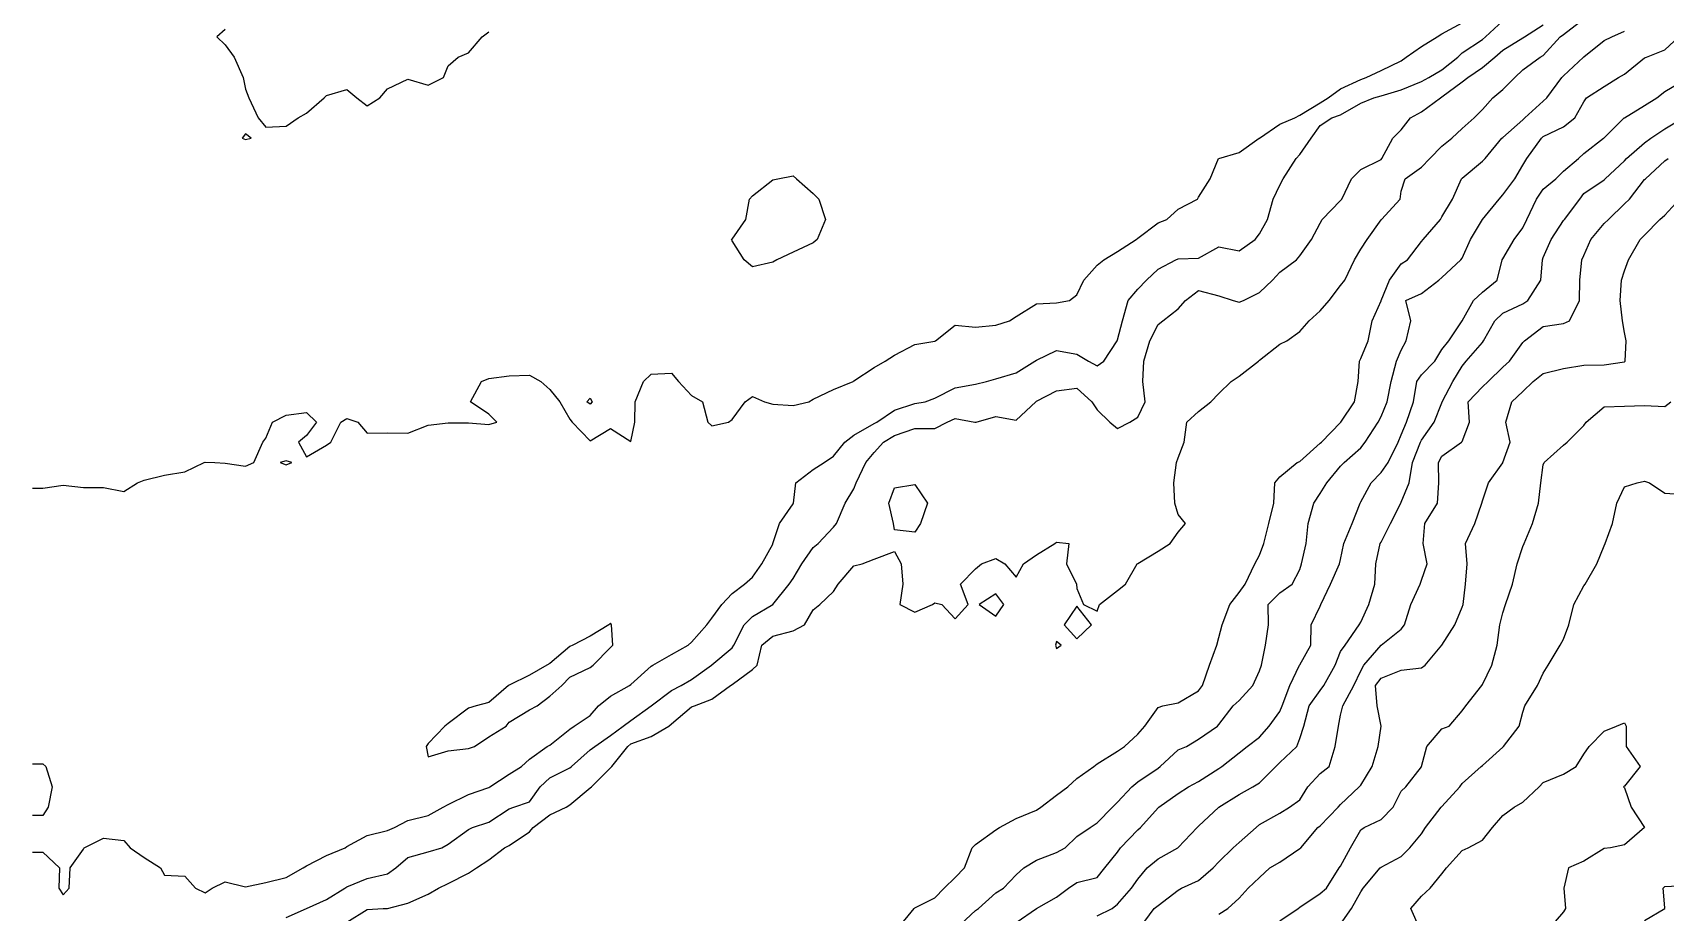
# Model space of a CAD drawing. Header units: metres. Extents: x 2681030 to 2681330, y 1246000 to 1246290.
# Drawn here: x 2681030 to 2681070.26, y 1246072.66 to 1246094.36 of the extents above; entities that cross this region are included whole.
import ezdxf

# ---------------------------------------------------------------- set-up
doc = ezdxf.new("R2010")
doc.units = ezdxf.units.M
doc.layers.add('BASIS_HOEHENLINIEN', color=8, linetype='Continuous')

msp = doc.modelspace()

# ---------------------------------------------------------------- linework, layer by layer
at = {"layer": 'BASIS_HOEHENLINIEN'}
for points in [[(2681030, 1246074.142, 433), (2681030.25, 1246074.142, 433), (2681030.664, 1246073.75, 433), (2681030.642, 1246073.25, 433), (2681030.75, 1246073.086, 433), (2681030.901, 1246073.25, 433), (2681030.922, 1246073.75, 433), (2681031.25, 1246074.213, 433), (2681031.267, 1246074.25, 433), (2681031.75, 1246074.485, 433), (2681032.25, 1246074.427, 433), (2681032.402, 1246074.25, 433), (2681032.75, 1246074.01, 433), (2681033.152, 1246073.75, 433), (2681033.25, 1246073.575, 433), (2681033.75, 1246073.552, 433), (2681034.019, 1246073.25, 433), (2681034.25, 1246073.134, 433), (2681034.423, 1246073.25, 433), (2681034.75, 1246073.409, 433), (2681035.25, 1246073.284, 433), (2681035.75, 1246073.39, 433), (2681036.25, 1246073.511, 433), (2681036.671, 1246073.75, 433), (2681036.75, 1246073.803, 433), (2681037.25, 1246074.054, 433), (2681037.706, 1246074.25, 433), (2681037.75, 1246074.277, 433), (2681038.25, 1246074.552, 433), (2681038.75, 1246074.676, 433), (2681038.921, 1246074.75, 433), (2681039.25, 1246074.918, 433), (2681039.75, 1246075.046, 433), (2681040.122, 1246075.25, 433), (2681040.25, 1246075.316, 433), (2681040.75, 1246075.559, 433), (2681041.25, 1246075.739, 433), (2681041.27, 1246075.75, 433), (2681041.75, 1246076.061, 433), (2681042.053, 1246076.25, 433), (2681042.25, 1246076.435, 433), (2681042.691, 1246076.75, 433), (2681042.75, 1246076.779, 433), (2681043.25, 1246077.175, 433), (2681043.354, 1246077.25, 433), (2681043.75, 1246077.509, 433), (2681043.95, 1246077.75, 433), (2681044.25, 1246077.987, 433), (2681044.718, 1246078.25, 433), (2681044.75, 1246078.277, 433), (2681045.25, 1246078.725, 433), (2681045.29, 1246078.75, 433), (2681045.75, 1246079.017, 433), (2681046.161, 1246079.25, 433), (2681046.25, 1246079.323, 433), (2681046.628, 1246079.75, 433), (2681046.75, 1246079.911, 433), (2681046.993, 1246080.25, 433), (2681047.25, 1246080.519, 433), (2681047.555, 1246080.75, 433), (2681047.75, 1246080.921, 433), (2681047.981, 1246081.25, 433), (2681048.25, 1246081.739, 433), (2681048.256, 1246081.75, 433), (2681048.414, 1246082.25, 433), (2681048.75, 1246082.731, 433), (2681048.761, 1246082.75, 433), (2681048.819, 1246083.25, 433), (2681049.25, 1246083.583, 433), (2681049.517, 1246083.75, 433), (2681049.75, 1246083.907, 433), (2681050.029, 1246084.25, 433), (2681050.25, 1246084.426, 433), (2681050.75, 1246084.712, 433), (2681050.819, 1246084.75, 433), (2681051.25, 1246085.04, 433), (2681051.75, 1246085.206, 433), (2681052.011, 1246085.25, 433), (2681052.25, 1246085.34, 433), (2681052.75, 1246085.593, 433), (2681053.25, 1246085.682, 433), (2681053.523, 1246085.75, 433), (2681053.75, 1246085.819, 433), (2681054.25, 1246085.962, 433), (2681054.716, 1246086.25, 433), (2681054.75, 1246086.28, 433), (2681055.25, 1246086.514, 433), (2681055.75, 1246086.421, 433), (2681056.038, 1246086.25, 433), (2681056.25, 1246086.139, 433), (2681056.418, 1246086.25, 433), (2681056.739, 1246086.75, 433), (2681056.75, 1246086.781, 433), (2681056.875, 1246087.25, 433), (2681057.016, 1246087.75, 433), (2681057.25, 1246088.03, 433), (2681057.463, 1246088.25, 433), (2681057.75, 1246088.521, 433), (2681058.186, 1246088.75, 433), (2681058.25, 1246088.776, 433), (2681058.75, 1246088.796, 433), (2681059.25, 1246089.073, 433), (2681059.75, 1246088.974, 433), (2681060.142, 1246089.25, 433), (2681060.25, 1246089.396, 433), (2681060.452, 1246089.75, 433), (2681060.589, 1246090.25, 433), (2681060.75, 1246090.595, 433), (2681060.834, 1246090.75, 433), (2681061.158, 1246091.25, 433), (2681061.25, 1246091.346, 433), (2681061.528, 1246091.75, 433), (2681061.75, 1246092.061, 433), (2681062.039, 1246092.25, 433), (2681062.25, 1246092.33, 433), (2681062.75, 1246092.613, 433), (2681063.07, 1246092.75, 433), (2681063.25, 1246092.793, 433), (2681063.75, 1246092.946, 433), (2681064.25, 1246093.153, 433), (2681064.425, 1246093.25, 433), (2681064.75, 1246093.44, 433), (2681065.147, 1246093.75, 433), (2681065.25, 1246093.855, 433), (2681065.75, 1246094.182, 433), (2681065.827, 1246094.25, 433), (2681066.25, 1246094.65, 433)], [(2681030, 1246083.12, 432.5), (2681030.25, 1246083.12, 432.5), (2681030.75, 1246083.191, 432.5), (2681031.25, 1246083.134, 432.5), (2681031.75, 1246083.136, 432.5), (2681032.25, 1246083.033, 432.5), (2681032.585, 1246083.25, 432.5), (2681032.75, 1246083.318, 432.5), (2681033.25, 1246083.438, 432.5), (2681033.75, 1246083.523, 432.5), (2681034.227, 1246083.75, 432.5), (2681034.25, 1246083.758, 432.5), (2681034.495, 1246083.75, 432.5), (2681034.75, 1246083.732, 432.5), (2681035.25, 1246083.66, 432.5), (2681035.452, 1246083.75, 432.5), (2681035.676, 1246084.25, 432.5), (2681035.75, 1246084.354, 432.5), (2681035.914, 1246084.75, 432.5), (2681036.25, 1246084.921, 432.5), (2681036.75, 1246084.989, 432.5), (2681037.003, 1246084.75, 432.5), (2681036.75, 1246084.42, 432.5), (2681036.553, 1246084.25, 432.5), (2681036.75, 1246083.894, 432.5), (2681037.25, 1246084.179, 432.5), (2681037.354, 1246084.25, 432.5), (2681037.598, 1246084.75, 432.5), (2681037.75, 1246084.835, 432.5), (2681038.022, 1246084.75, 432.5), (2681038.25, 1246084.478, 432.5), (2681038.75, 1246084.485, 432.5), (2681039.25, 1246084.475, 432.5), (2681039.75, 1246084.673, 432.5), (2681040.25, 1246084.733, 432.5), (2681040.75, 1246084.727, 432.5), (2681041.25, 1246084.693, 432.5), (2681041.447, 1246084.75, 432.5), (2681041.25, 1246084.946, 432.5), (2681040.794, 1246085.25, 432.5), (2681041.064, 1246085.75, 432.5), (2681041.25, 1246085.826, 432.5), (2681041.75, 1246085.888, 432.5), (2681042.25, 1246085.91, 432.5), (2681042.534, 1246085.75, 432.5), (2681042.75, 1246085.55, 432.5), (2681042.999, 1246085.25, 432.5), (2681043.25, 1246084.823, 432.5), (2681043.303, 1246084.75, 432.5), (2681043.75, 1246084.289, 432.5), (2681044.25, 1246084.589, 432.5), (2681044.75, 1246084.269, 432.5), (2681044.852, 1246084.75, 432.5), (2681044.856, 1246085.25, 432.5), (2681045.064, 1246085.75, 432.5), (2681045.25, 1246085.929, 432.5), (2681045.75, 1246085.952, 432.5), (2681045.928, 1246085.75, 432.5), (2681046.25, 1246085.403, 432.5), (2681046.514, 1246085.25, 432.5), (2681046.646, 1246084.75, 432.5), (2681046.75, 1246084.655, 432.5), (2681047.162, 1246084.75, 432.5), (2681047.25, 1246084.815, 432.5), (2681047.566, 1246085.25, 432.5), (2681047.75, 1246085.378, 432.5), (2681048.046, 1246085.25, 432.5), (2681048.25, 1246085.188, 432.5), (2681048.75, 1246085.16, 432.5), (2681049.138, 1246085.25, 432.5), (2681049.25, 1246085.317, 432.5), (2681049.75, 1246085.556, 432.5), (2681050.23, 1246085.75, 432.5), (2681050.25, 1246085.764, 432.5), (2681050.75, 1246086.093, 432.5), (2681051.019, 1246086.25, 432.5), (2681051.25, 1246086.399, 432.5), (2681051.75, 1246086.659, 432.5), (2681052.25, 1246086.746, 432.5), (2681052.265, 1246086.75, 432.5), (2681052.75, 1246087.142, 432.5), (2681053.25, 1246087.093, 432.5), (2681053.75, 1246087.142, 432.5), (2681054.089, 1246087.25, 432.5), (2681054.25, 1246087.356, 432.5), (2681054.75, 1246087.666, 432.5), (2681055.25, 1246087.694, 432.5), (2681055.566, 1246087.75, 432.5), (2681055.75, 1246087.886, 432.5), (2681055.919, 1246088.25, 432.5), (2681056.25, 1246088.617, 432.5), (2681056.417, 1246088.75, 432.5), (2681056.75, 1246088.953, 432.5), (2681057.208, 1246089.25, 432.5), (2681057.25, 1246089.288, 432.5), (2681057.75, 1246089.665, 432.5), (2681057.965, 1246089.75, 432.5), (2681058.25, 1246090.001, 432.5), (2681058.727, 1246090.25, 432.5), (2681058.75, 1246090.294, 432.5), (2681059.039, 1246090.75, 432.5), (2681059.242, 1246091.25, 432.5), (2681059.25, 1246091.253, 432.5), (2681059.75, 1246091.401, 432.5), (2681060.246, 1246091.75, 432.5), (2681060.25, 1246091.753, 432.5), (2681060.75, 1246092.097, 432.5), (2681061.123, 1246092.25, 432.5), (2681061.25, 1246092.317, 432.5), (2681061.75, 1246092.625, 432.5), (2681061.946, 1246092.75, 432.5), (2681062.25, 1246092.972, 432.5), (2681062.75, 1246093.196, 432.5), (2681062.883, 1246093.25, 432.5), (2681063.25, 1246093.423, 432.5), (2681063.75, 1246093.661, 432.5), (2681063.869, 1246093.75, 432.5), (2681064.25, 1246094.016, 432.5), (2681064.63, 1246094.25, 432.5), (2681064.75, 1246094.322, 432.5), (2681065.25, 1246094.595, 432.5)], [(2681036.25, 1246072.532, 433.5), (2681036.75, 1246072.749, 433.5), (2681036.752, 1246072.75, 433.5), (2681037.25, 1246072.973, 433.5), (2681037.7, 1246073.25, 433.5), (2681037.75, 1246073.282, 433.5), (2681038.25, 1246073.488, 433.5), (2681038.75, 1246073.604, 433.5), (2681038.956, 1246073.75, 433.5), (2681039.25, 1246074.005, 433.5), (2681039.75, 1246074.151, 433.5), (2681040.087, 1246074.25, 433.5), (2681040.25, 1246074.334, 433.5), (2681040.75, 1246074.703, 433.5), (2681040.849, 1246074.75, 433.5), (2681041.25, 1246074.882, 433.5), (2681041.75, 1246075.209, 433.5), (2681041.865, 1246075.25, 433.5), (2681042.25, 1246075.381, 433.5), (2681042.517, 1246075.75, 433.5), (2681042.75, 1246075.974, 433.5), (2681043.25, 1246076.218, 433.5), (2681043.286, 1246076.25, 433.5), (2681043.75, 1246076.664, 433.5), (2681043.864, 1246076.75, 433.5), (2681044.25, 1246077.016, 433.5), (2681044.562, 1246077.25, 433.5), (2681044.75, 1246077.391, 433.5), (2681045.249, 1246077.75, 433.5), (2681045.25, 1246077.751, 433.5), (2681045.75, 1246078.125, 433.5), (2681045.992, 1246078.25, 433.5), (2681046.25, 1246078.396, 433.5), (2681046.743, 1246078.75, 433.5), (2681046.75, 1246078.757, 433.5), (2681047.25, 1246079.183, 433.5), (2681047.291, 1246079.25, 433.5), (2681047.548, 1246079.75, 433.5), (2681047.75, 1246079.955, 433.5), (2681048.25, 1246080.248, 433.5), (2681048.252, 1246080.25, 433.5), (2681048.657, 1246080.75, 433.5), (2681048.75, 1246080.888, 433.5), (2681048.969, 1246081.25, 433.5), (2681049.25, 1246081.655, 433.5), (2681049.37, 1246081.75, 433.5), (2681049.75, 1246082.155, 433.5), (2681049.826, 1246082.25, 433.5), (2681050.035, 1246082.75, 433.5), (2681050.25, 1246083.1, 433.5), (2681050.31, 1246083.25, 433.5), (2681050.544, 1246083.75, 433.5), (2681050.75, 1246083.997, 433.5), (2681050.978, 1246084.25, 433.5), (2681051.25, 1246084.414, 433.5), (2681051.75, 1246084.592, 433.5), (2681052.25, 1246084.592, 433.5), (2681052.554, 1246084.75, 433.5), (2681052.75, 1246084.838, 433.5), (2681053.231, 1246084.75, 433.5), (2681053.25, 1246084.745, 433.5), (2681053.268, 1246084.75, 433.5), (2681053.75, 1246084.89, 433.5), (2681054.25, 1246084.798, 433.5), (2681054.735, 1246085.25, 433.5), (2681054.75, 1246085.261, 433.5), (2681055.25, 1246085.519, 433.5), (2681055.75, 1246085.586, 433.5), (2681056.115, 1246085.25, 433.5), (2681056.25, 1246085.053, 433.5), (2681056.561, 1246084.75, 433.5), (2681056.75, 1246084.592, 433.5), (2681057.058, 1246084.75, 433.5), (2681057.25, 1246084.869, 433.5), (2681057.433, 1246085.25, 433.5), (2681057.377, 1246085.75, 433.5), (2681057.401, 1246086.25, 433.5), (2681057.548, 1246086.75, 433.5), (2681057.75, 1246087.154, 433.5), (2681057.873, 1246087.25, 433.5), (2681058.25, 1246087.539, 433.5), (2681058.43, 1246087.75, 433.5), (2681058.75, 1246087.995, 433.5), (2681059.25, 1246087.863, 433.5), (2681059.603, 1246087.75, 433.5), (2681059.75, 1246087.709, 433.5), (2681059.858, 1246087.75, 433.5), (2681060.25, 1246087.946, 433.5), (2681060.575, 1246088.25, 433.5), (2681060.75, 1246088.45, 433.5), (2681061.161, 1246088.75, 433.5), (2681061.25, 1246088.85, 433.5), (2681061.533, 1246089.25, 433.5), (2681061.75, 1246089.656, 433.5), (2681061.796, 1246089.75, 433.5), (2681062.25, 1246090.214, 433.5), (2681062.28, 1246090.25, 433.5), (2681062.525, 1246090.75, 433.5), (2681062.75, 1246090.977, 433.5), (2681063.25, 1246091.223, 433.5), (2681063.267, 1246091.25, 433.5), (2681063.538, 1246091.75, 433.5), (2681063.75, 1246091.958, 433.5), (2681063.974, 1246092.25, 433.5), (2681064.25, 1246092.399, 433.5), (2681064.715, 1246092.75, 433.5), (2681064.75, 1246092.772, 433.5), (2681065.25, 1246093.142, 433.5), (2681065.387, 1246093.25, 433.5), (2681065.75, 1246093.492, 433.5), (2681066.056, 1246093.75, 433.5), (2681066.25, 1246093.923, 433.5), (2681066.75, 1246094.223, 433.5), (2681066.79, 1246094.25, 433.5), (2681067.25, 1246094.545, 433.5)], [(2681037.75, 1246072.411, 434), (2681038.25, 1246072.728, 434), (2681038.646, 1246072.75, 434), (2681038.75, 1246072.754, 434), (2681039.25, 1246072.885, 434), (2681039.75, 1246073.103, 434), (2681040.011, 1246073.25, 434), (2681040.25, 1246073.363, 434), (2681040.75, 1246073.626, 434), (2681040.944, 1246073.75, 434), (2681041.25, 1246073.95, 434), (2681041.637, 1246074.25, 434), (2681041.75, 1246074.306, 434), (2681042.25, 1246074.645, 434), (2681042.345, 1246074.75, 434), (2681042.75, 1246075.062, 434), (2681043.154, 1246075.25, 434), (2681043.25, 1246075.309, 434), (2681043.75, 1246075.73, 434), (2681043.779, 1246075.75, 434), (2681044.25, 1246076.218, 434), (2681044.278, 1246076.25, 434), (2681044.679, 1246076.75, 434), (2681044.75, 1246076.809, 434), (2681045.25, 1246076.995, 434), (2681045.689, 1246077.25, 434), (2681045.75, 1246077.304, 434), (2681046.25, 1246077.721, 434), (2681046.319, 1246077.75, 434), (2681046.75, 1246077.91, 434), (2681047.206, 1246078.25, 434), (2681047.25, 1246078.277, 434), (2681047.75, 1246078.646, 434), (2681047.868, 1246078.75, 434), (2681047.981, 1246079.25, 434), (2681048.25, 1246079.466, 434), (2681048.75, 1246079.603, 434), (2681049.034, 1246079.75, 434), (2681049.25, 1246080.117, 434), (2681049.413, 1246080.25, 434), (2681049.75, 1246080.568, 434), (2681049.861, 1246080.75, 434), (2681050.25, 1246081.201, 434), (2681050.454, 1246081.25, 434), (2681050.75, 1246081.371, 434), (2681051.25, 1246081.554, 434), (2681051.419, 1246081.25, 434), (2681051.459, 1246080.75, 434), (2681051.38, 1246080.25, 434), (2681051.75, 1246080.061, 434), (2681052.191, 1246080.25, 434), (2681052.25, 1246080.294, 434), (2681052.421, 1246080.25, 434), (2681052.75, 1246079.893, 434), (2681053.07, 1246080.25, 434), (2681052.883, 1246080.75, 434), (2681053.25, 1246081.129, 434), (2681053.399, 1246081.25, 434), (2681053.75, 1246081.387, 434), (2681053.97, 1246081.25, 434), (2681054.25, 1246080.925, 434), (2681054.431, 1246081.25, 434), (2681054.75, 1246081.471, 434), (2681055.204, 1246081.75, 434), (2681055.25, 1246081.783, 434), (2681055.549, 1246081.75, 434), (2681055.491, 1246081.25, 434), (2681055.743, 1246080.75, 434), (2681055.75, 1246080.644, 434), (2681055.916, 1246080.25, 434), (2681056.25, 1246080.087, 434), (2681056.307, 1246080.25, 434), (2681056.75, 1246080.597, 434), (2681056.952, 1246080.75, 434), (2681057.24, 1246081.25, 434), (2681057.25, 1246081.263, 434), (2681057.75, 1246081.565, 434), (2681058.05, 1246081.75, 434), (2681058.25, 1246082.037, 434), (2681058.432, 1246082.25, 434), (2681058.25, 1246082.468, 434), (2681058.167, 1246082.75, 434), (2681058.144, 1246083.25, 434), (2681058.202, 1246083.75, 434), (2681058.25, 1246083.864, 434), (2681058.392, 1246084.25, 434), (2681058.458, 1246084.75, 434), (2681058.75, 1246085.006, 434), (2681059.051, 1246085.25, 434), (2681059.25, 1246085.452, 434), (2681059.554, 1246085.75, 434), (2681059.75, 1246085.885, 434), (2681060.232, 1246086.25, 434), (2681060.25, 1246086.272, 434), (2681060.75, 1246086.669, 434), (2681060.923, 1246086.75, 434), (2681061.25, 1246086.982, 434), (2681061.477, 1246087.25, 434), (2681061.75, 1246087.491, 434), (2681061.972, 1246087.75, 434), (2681062.25, 1246088.117, 434), (2681062.354, 1246088.25, 434), (2681062.597, 1246088.75, 434), (2681062.75, 1246089.012, 434), (2681062.904, 1246089.25, 434), (2681063.25, 1246089.741, 434), (2681063.257, 1246089.75, 434), (2681063.718, 1246090.25, 434), (2681063.75, 1246090.448, 434), (2681063.846, 1246090.75, 434), (2681064.25, 1246091.033, 434), (2681064.453, 1246091.25, 434), (2681064.75, 1246091.555, 434), (2681064.992, 1246091.75, 434), (2681065.25, 1246091.989, 434), (2681065.547, 1246092.25, 434), (2681065.75, 1246092.459, 434), (2681066.003, 1246092.75, 434), (2681066.25, 1246092.956, 434), (2681066.551, 1246093.25, 434), (2681066.75, 1246093.441, 434), (2681067.173, 1246093.75, 434), (2681067.25, 1246093.793, 434), (2681067.667, 1246094.25, 434), (2681067.75, 1246094.311, 434), (2681068.25, 1246094.695, 434)], [(2681034.75, 1246094.434, 432), (2681034.539, 1246094.25, 432), (2681034.75, 1246094.053, 432), (2681034.967, 1246093.75, 432), (2681035.188, 1246093.25, 432), (2681035.25, 1246092.963, 432), (2681035.333, 1246092.75, 432), (2681035.557, 1246092.25, 432), (2681035.75, 1246092.02, 432), (2681036.25, 1246092.046, 432), (2681036.547, 1246092.25, 432), (2681036.75, 1246092.372, 432), (2681037.192, 1246092.75, 432), (2681037.25, 1246092.807, 432), (2681037.75, 1246092.952, 432), (2681037.99, 1246092.75, 432), (2681038.25, 1246092.546, 432), (2681038.559, 1246092.75, 432), (2681038.75, 1246092.97, 432), (2681039.25, 1246093.204, 432), (2681039.75, 1246093.06, 432), (2681040.129, 1246093.25, 432), (2681040.25, 1246093.535, 432), (2681040.493, 1246093.75, 432), (2681040.75, 1246093.855, 432), (2681041.085, 1246094.25, 432), (2681041.25, 1246094.375, 432)], [(2681051.324, 1246072.25, 434.5), (2681051.735, 1246072.75, 434.5), (2681051.75, 1246072.764, 434.5), (2681052.25, 1246073.01, 434.5), (2681052.48, 1246073.25, 434.5), (2681052.75, 1246073.518, 434.5), (2681052.977, 1246073.75, 434.5), (2681053.167, 1246074.25, 434.5), (2681053.25, 1246074.331, 434.5), (2681053.75, 1246074.688, 434.5), (2681053.844, 1246074.75, 434.5), (2681054.25, 1246074.973, 434.5), (2681054.75, 1246075.18, 434.5), (2681054.857, 1246075.25, 434.5), (2681055.25, 1246075.542, 434.5), (2681055.526, 1246075.75, 434.5), (2681055.75, 1246075.958, 434.5), (2681056.167, 1246076.25, 434.5), (2681056.25, 1246076.317, 434.5), (2681056.75, 1246076.635, 434.5), (2681056.923, 1246076.75, 434.5), (2681057.25, 1246077.05, 434.5), (2681057.422, 1246077.25, 434.5), (2681057.75, 1246077.711, 434.5), (2681057.87, 1246077.75, 434.5), (2681058.25, 1246077.823, 434.5), (2681058.75, 1246078.123, 434.5), (2681058.845, 1246078.25, 434.5), (2681059.021, 1246078.75, 434.5), (2681059.202, 1246079.25, 434.5), (2681059.25, 1246079.438, 434.5), (2681059.331, 1246079.75, 434.5), (2681059.52, 1246080.25, 434.5), (2681059.75, 1246080.547, 434.5), (2681059.901, 1246080.75, 434.5), (2681060.137, 1246081.25, 434.5), (2681060.25, 1246081.464, 434.5), (2681060.361, 1246081.75, 434.5), (2681060.486, 1246082.25, 434.5), (2681060.603, 1246082.75, 434.5), (2681060.632, 1246083.25, 434.5), (2681060.75, 1246083.401, 434.5), (2681061.178, 1246083.75, 434.5), (2681061.25, 1246083.778, 434.5), (2681061.75, 1246084.227, 434.5), (2681061.78, 1246084.25, 434.5), (2681062.25, 1246084.738, 434.5), (2681062.258, 1246084.75, 434.5), (2681062.598, 1246085.25, 434.5), (2681062.685, 1246085.75, 434.5), (2681062.719, 1246086.25, 434.5), (2681062.75, 1246086.317, 434.5), (2681062.932, 1246086.75, 434.5), (2681063.033, 1246087.25, 434.5), (2681063.25, 1246087.743, 434.5), (2681063.252, 1246087.75, 434.5), (2681063.461, 1246088.25, 434.5), (2681063.75, 1246088.656, 434.5), (2681063.9, 1246088.75, 434.5), (2681064.25, 1246089.206, 434.5), (2681064.291, 1246089.25, 434.5), (2681064.717, 1246089.75, 434.5), (2681064.75, 1246089.813, 434.5), (2681065.012, 1246090.25, 434.5), (2681065.234, 1246090.75, 434.5), (2681065.25, 1246090.767, 434.5), (2681065.75, 1246091.184, 434.5), (2681065.821, 1246091.25, 434.5), (2681066.231, 1246091.75, 434.5), (2681066.25, 1246091.769, 434.5), (2681066.75, 1246092.206, 434.5), (2681066.798, 1246092.25, 434.5), (2681067.25, 1246092.667, 434.5), (2681067.342, 1246092.75, 434.5), (2681067.712, 1246093.25, 434.5), (2681067.75, 1246093.289, 434.5), (2681068.246, 1246093.75, 434.5), (2681068.25, 1246093.755, 434.5), (2681068.75, 1246094.16, 434.5), (2681068.944, 1246094.25, 434.5), (2681069.25, 1246094.388, 434.5)], [(2681052.766, 1246072.25, 435), (2681053.25, 1246072.704, 435), (2681053.322, 1246072.75, 435), (2681053.75, 1246073.134, 435), (2681053.938, 1246073.25, 435), (2681054.25, 1246073.58, 435), (2681054.445, 1246073.75, 435), (2681054.75, 1246073.941, 435), (2681055.25, 1246074.134, 435), (2681055.458, 1246074.25, 435), (2681055.75, 1246074.528, 435), (2681056.076, 1246074.75, 435), (2681056.25, 1246074.866, 435), (2681056.629, 1246075.25, 435), (2681056.75, 1246075.375, 435), (2681057.103, 1246075.75, 435), (2681057.25, 1246075.876, 435), (2681057.75, 1246076.21, 435), (2681057.802, 1246076.25, 435), (2681058.25, 1246076.663, 435), (2681058.45, 1246076.75, 435), (2681058.75, 1246076.924, 435), (2681059.22, 1246077.25, 435), (2681059.25, 1246077.286, 435), (2681059.601, 1246077.75, 435), (2681059.75, 1246077.877, 435), (2681060.088, 1246078.25, 435), (2681060.25, 1246078.612, 435), (2681060.298, 1246078.75, 435), (2681060.402, 1246079.25, 435), (2681060.478, 1246079.75, 435), (2681060.467, 1246080.25, 435), (2681060.75, 1246080.534, 435), (2681061.059, 1246080.75, 435), (2681061.25, 1246081.116, 435), (2681061.292, 1246081.25, 435), (2681061.4, 1246081.75, 435), (2681061.452, 1246082.25, 435), (2681061.595, 1246082.75, 435), (2681061.75, 1246082.99, 435), (2681061.911, 1246083.25, 435), (2681062.25, 1246083.663, 435), (2681062.338, 1246083.75, 435), (2681062.75, 1246084.115, 435), (2681062.856, 1246084.25, 435), (2681063.177, 1246084.75, 435), (2681063.25, 1246084.889, 435), (2681063.397, 1246085.25, 435), (2681063.498, 1246085.75, 435), (2681063.628, 1246086.25, 435), (2681063.75, 1246086.522, 435), (2681063.87, 1246086.75, 435), (2681063.988, 1246087.25, 435), (2681063.86, 1246087.75, 435), (2681064.25, 1246087.924, 435), (2681064.678, 1246088.25, 435), (2681064.75, 1246088.316, 435), (2681065.215, 1246088.75, 435), (2681065.25, 1246088.794, 435), (2681065.455, 1246089.25, 435), (2681065.75, 1246089.742, 435), (2681065.755, 1246089.75, 435), (2681066.16, 1246090.25, 435), (2681066.25, 1246090.352, 435), (2681066.548, 1246090.75, 435), (2681066.75, 1246091.084, 435), (2681066.844, 1246091.25, 435), (2681067.205, 1246091.75, 435), (2681067.25, 1246091.792, 435), (2681067.75, 1246092.028, 435), (2681068.031, 1246092.25, 435), (2681068.25, 1246092.648, 435), (2681068.315, 1246092.75, 435), (2681068.75, 1246093.024, 435), (2681069.103, 1246093.25, 435), (2681069.25, 1246093.33, 435), (2681069.75, 1246093.73, 435), (2681069.796, 1246093.75, 435), (2681070.25, 1246093.93, 435), (2681070.59, 1246094.25, 435)], [(2681054.25, 1246072.403, 435.5), (2681054.75, 1246072.749, 435.5), (2681054.751, 1246072.75, 435.5), (2681055.25, 1246073.034, 435.5), (2681055.544, 1246073.25, 435.5), (2681055.75, 1246073.389, 435.5), (2681056.25, 1246073.514, 435.5), (2681056.441, 1246073.75, 435.5), (2681056.75, 1246074.141, 435.5), (2681056.826, 1246074.25, 435.5), (2681057.25, 1246074.693, 435.5), (2681057.321, 1246074.75, 435.5), (2681057.75, 1246075.232, 435.5), (2681057.767, 1246075.25, 435.5), (2681058.25, 1246075.586, 435.5), (2681058.504, 1246075.75, 435.5), (2681058.75, 1246075.886, 435.5), (2681059.25, 1246076.207, 435.5), (2681059.323, 1246076.25, 435.5), (2681059.75, 1246076.587, 435.5), (2681059.952, 1246076.75, 435.5), (2681060.25, 1246076.975, 435.5), (2681060.495, 1246077.25, 435.5), (2681060.75, 1246077.606, 435.5), (2681060.808, 1246077.75, 435.5), (2681060.998, 1246078.25, 435.5), (2681061.243, 1246078.75, 435.5), (2681061.25, 1246078.765, 435.5), (2681061.52, 1246079.25, 435.5), (2681061.529, 1246079.75, 435.5), (2681061.75, 1246080.211, 435.5), (2681061.765, 1246080.25, 435.5), (2681062.005, 1246080.75, 435.5), (2681062.224, 1246081.25, 435.5), (2681062.25, 1246081.357, 435.5), (2681062.329, 1246081.75, 435.5), (2681062.535, 1246082.25, 435.5), (2681062.734, 1246082.75, 435.5), (2681062.75, 1246082.779, 435.5), (2681063.007, 1246083.25, 435.5), (2681063.25, 1246083.504, 435.5), (2681063.423, 1246083.75, 435.5), (2681063.67, 1246084.25, 435.5), (2681063.75, 1246084.438, 435.5), (2681063.876, 1246084.75, 435.5), (2681064.054, 1246085.25, 435.5), (2681064.134, 1246085.75, 435.5), (2681064.25, 1246085.913, 435.5), (2681064.573, 1246086.25, 435.5), (2681064.75, 1246086.543, 435.5), (2681064.919, 1246086.75, 435.5), (2681065.25, 1246087.25, 435.5), (2681065.25, 1246087.25, 435.5), (2681065.526, 1246087.75, 435.5), (2681065.75, 1246087.957, 435.5), (2681066.116, 1246088.25, 435.5), (2681066.235, 1246088.75, 435.5), (2681066.25, 1246088.777, 435.5), (2681066.531, 1246089.25, 435.5), (2681066.75, 1246089.539, 435.5), (2681066.848, 1246089.75, 435.5), (2681067.08, 1246090.25, 435.5), (2681067.25, 1246090.497, 435.5), (2681067.561, 1246090.75, 435.5), (2681067.75, 1246090.939, 435.5), (2681068.12, 1246091.25, 435.5), (2681068.25, 1246091.37, 435.5), (2681068.738, 1246091.75, 435.5), (2681068.75, 1246091.758, 435.5), (2681069.247, 1246092.25, 435.5), (2681069.25, 1246092.253, 435.5), (2681069.75, 1246092.56, 435.5), (2681070.048, 1246092.75, 435.5), (2681070.25, 1246092.9, 435.5), (2681070.75, 1246093.198, 435.5)], [(2681056.25, 1246072.573, 436), (2681056.622, 1246072.75, 436), (2681056.75, 1246072.856, 436), (2681057.095, 1246073.25, 436), (2681057.25, 1246073.475, 436), (2681057.481, 1246073.75, 436), (2681057.75, 1246073.975, 436), (2681058.236, 1246074.25, 436), (2681058.25, 1246074.259, 436), (2681058.714, 1246074.75, 436), (2681058.75, 1246074.778, 436), (2681059.25, 1246075.246, 436), (2681059.254, 1246075.25, 436), (2681059.75, 1246075.565, 436), (2681060.09, 1246075.75, 436), (2681060.25, 1246075.849, 436), (2681060.655, 1246076.25, 436), (2681060.75, 1246076.354, 436), (2681061.177, 1246076.75, 436), (2681061.25, 1246076.947, 436), (2681061.342, 1246077.25, 436), (2681061.476, 1246077.75, 436), (2681061.75, 1246078.131, 436), (2681061.835, 1246078.25, 436), (2681062.117, 1246078.75, 436), (2681062.25, 1246079.088, 436), (2681062.364, 1246079.25, 436), (2681062.712, 1246079.75, 436), (2681062.75, 1246079.814, 436), (2681062.945, 1246080.25, 436), (2681063.097, 1246080.75, 436), (2681063.121, 1246081.25, 436), (2681063.229, 1246081.75, 436), (2681063.25, 1246081.79, 436), (2681063.483, 1246082.25, 436), (2681063.736, 1246082.75, 436), (2681063.75, 1246082.774, 436), (2681063.946, 1246083.25, 436), (2681064.024, 1246083.75, 436), (2681064.221, 1246084.25, 436), (2681064.25, 1246084.304, 436), (2681064.563, 1246084.75, 436), (2681064.75, 1246085.224, 436), (2681064.759, 1246085.25, 436), (2681065.017, 1246085.75, 436), (2681065.25, 1246086.127, 436), (2681065.349, 1246086.25, 436), (2681065.75, 1246086.714, 436), (2681065.78, 1246086.75, 436), (2681066.058, 1246087.25, 436), (2681066.25, 1246087.433, 436), (2681066.75, 1246087.666, 436), (2681066.873, 1246087.75, 436), (2681067.193, 1246088.25, 436), (2681067.229, 1246088.75, 436), (2681067.25, 1246088.81, 436), (2681067.444, 1246089.25, 436), (2681067.75, 1246089.72, 436), (2681067.771, 1246089.75, 436), (2681068.151, 1246090.25, 436), (2681068.25, 1246090.387, 436), (2681068.75, 1246090.721, 436), (2681068.778, 1246090.75, 436), (2681069.25, 1246091.194, 436), (2681069.306, 1246091.25, 436), (2681069.75, 1246091.641, 436), (2681069.9, 1246091.75, 436), (2681070.25, 1246091.98, 436), (2681070.699, 1246092.25, 436)], [(2681035.25, 1246091.721, 432), (2681035.387, 1246091.75, 432), (2681035.25, 1246091.859, 432), (2681035.165, 1246091.75, 432), (2681035.25, 1246091.721, 432)], [(2681057.286, 1246072.25, 436.5), (2681057.658, 1246072.75, 436.5), (2681057.75, 1246072.827, 436.5), (2681058.25, 1246073.201, 436.5), (2681058.329, 1246073.25, 436.5), (2681058.75, 1246073.44, 436.5), (2681059.113, 1246073.75, 436.5), (2681059.25, 1246073.9, 436.5), (2681059.607, 1246074.25, 436.5), (2681059.75, 1246074.376, 436.5), (2681060.167, 1246074.75, 436.5), (2681060.25, 1246074.821, 436.5), (2681060.75, 1246075.101, 436.5), (2681060.99, 1246075.25, 436.5), (2681061.25, 1246075.429, 436.5), (2681061.446, 1246075.75, 436.5), (2681061.75, 1246076.081, 436.5), (2681061.97, 1246076.25, 436.5), (2681062.115, 1246076.75, 436.5), (2681062.197, 1246077.25, 436.5), (2681062.25, 1246077.521, 436.5), (2681062.308, 1246077.75, 436.5), (2681062.576, 1246078.25, 436.5), (2681062.75, 1246078.616, 436.5), (2681062.825, 1246078.75, 436.5), (2681063.25, 1246079.25, 436.5), (2681063.25, 1246079.25, 436.5), (2681063.75, 1246079.643, 436.5), (2681063.83, 1246079.75, 436.5), (2681063.984, 1246080.25, 436.5), (2681064.212, 1246080.75, 436.5), (2681064.25, 1246080.852, 436.5), (2681064.39, 1246081.25, 436.5), (2681064.287, 1246081.75, 436.5), (2681064.33, 1246082.25, 436.5), (2681064.641, 1246082.75, 436.5), (2681064.674, 1246083.25, 436.5), (2681064.667, 1246083.75, 436.5), (2681064.75, 1246083.906, 436.5), (2681065.233, 1246084.25, 436.5), (2681065.25, 1246084.267, 436.5), (2681065.432, 1246084.75, 436.5), (2681065.395, 1246085.25, 436.5), (2681065.75, 1246085.621, 436.5), (2681065.894, 1246085.75, 436.5), (2681066.25, 1246086.1, 436.5), (2681066.417, 1246086.25, 436.5), (2681066.75, 1246086.712, 436.5), (2681066.788, 1246086.75, 436.5), (2681067.25, 1246087.11, 436.5), (2681067.75, 1246087.181, 436.5), (2681067.894, 1246087.25, 436.5), (2681068.147, 1246087.75, 436.5), (2681068.152, 1246088.25, 436.5), (2681068.199, 1246088.75, 436.5), (2681068.25, 1246088.861, 436.5), (2681068.424, 1246089.25, 436.5), (2681068.75, 1246089.647, 436.5), (2681068.856, 1246089.75, 436.5), (2681069.25, 1246090.133, 436.5), (2681069.375, 1246090.25, 436.5), (2681069.75, 1246090.731, 436.5), (2681069.769, 1246090.75, 436.5), (2681070.25, 1246091.193, 436.5), (2681070.332, 1246091.25, 436.5)], [(2681048.352, 1246088.75, 432.5), (2681048.25, 1246088.693, 432.5), (2681047.75, 1246088.576, 432.5), (2681047.548, 1246088.75, 432.5), (2681047.25, 1246089.22, 432.5), (2681047.235, 1246089.25, 432.5), (2681047.25, 1246089.264, 432.5), (2681047.589, 1246089.75, 432.5), (2681047.68, 1246090.25, 432.5), (2681047.75, 1246090.333, 432.5), (2681048.25, 1246090.722, 432.5), (2681048.376, 1246090.75, 432.5), (2681048.75, 1246090.826, 432.5), (2681048.836, 1246090.75, 432.5), (2681049.25, 1246090.388, 432.5), (2681049.386, 1246090.25, 432.5), (2681049.554, 1246089.75, 432.5), (2681049.348, 1246089.25, 432.5), (2681049.25, 1246089.174, 432.5), (2681048.75, 1246088.938, 432.5), (2681048.352, 1246088.75, 432.5)], [(2681059.25, 1246072.613, 437), (2681059.472, 1246072.75, 437), (2681059.75, 1246073.008, 437), (2681059.973, 1246073.25, 437), (2681060.25, 1246073.518, 437), (2681060.51, 1246073.75, 437), (2681060.75, 1246073.893, 437), (2681061.25, 1246074.227, 437), (2681061.276, 1246074.25, 437), (2681061.689, 1246074.75, 437), (2681061.75, 1246074.79, 437), (2681062.196, 1246075.25, 437), (2681062.25, 1246075.316, 437), (2681062.711, 1246075.75, 437), (2681062.75, 1246075.795, 437), (2681063.029, 1246076.25, 437), (2681063.178, 1246076.75, 437), (2681063.25, 1246077.25, 437), (2681063.153, 1246077.75, 437), (2681063.117, 1246078.25, 437), (2681063.25, 1246078.433, 437), (2681063.75, 1246078.629, 437), (2681064.25, 1246078.684, 437), (2681064.338, 1246078.75, 437), (2681064.749, 1246079.25, 437), (2681064.75, 1246079.251, 437), (2681065.069, 1246079.75, 437), (2681065.25, 1246080.181, 437), (2681065.275, 1246080.25, 437), (2681065.335, 1246080.75, 437), (2681065.375, 1246081.25, 437), (2681065.331, 1246081.75, 437), (2681065.564, 1246082.25, 437), (2681065.736, 1246082.75, 437), (2681065.75, 1246082.81, 437), (2681065.902, 1246083.25, 437), (2681066.25, 1246083.746, 437), (2681066.251, 1246083.75, 437), (2681066.432, 1246084.25, 437), (2681066.327, 1246084.75, 437), (2681066.473, 1246085.25, 437), (2681066.75, 1246085.502, 437), (2681067, 1246085.75, 437), (2681067.25, 1246085.951, 437), (2681067.75, 1246086.072, 437), (2681068.25, 1246086.155, 437), (2681068.75, 1246086.16, 437), (2681069.25, 1246086.238, 437), (2681069.27, 1246086.25, 437), (2681069.291, 1246086.75, 437), (2681069.25, 1246086.957, 437), (2681069.203, 1246087.25, 437), (2681069.147, 1246087.75, 437), (2681069.176, 1246088.25, 437), (2681069.25, 1246088.476, 437), (2681069.348, 1246088.75, 437), (2681069.641, 1246089.25, 437), (2681069.75, 1246089.36, 437), (2681070.124, 1246089.75, 437), (2681070.25, 1246089.852, 437), (2681070.607, 1246090.25, 437)], [(2681043.799, 1246085.25, 432.5), (2681043.75, 1246085.187, 432.5), (2681043.665, 1246085.25, 432.5), (2681043.75, 1246085.342, 432.5), (2681043.799, 1246085.25, 432.5)], [(2681060.75, 1246072.446, 437.5), (2681061.21, 1246072.75, 437.5), (2681061.25, 1246072.781, 437.5), (2681061.75, 1246073.118, 437.5), (2681061.902, 1246073.25, 437.5), (2681062.22, 1246073.75, 437.5), (2681062.25, 1246073.792, 437.5), (2681062.494, 1246074.25, 437.5), (2681062.75, 1246074.693, 437.5), (2681062.836, 1246074.75, 437.5), (2681063.25, 1246074.945, 437.5), (2681063.549, 1246075.25, 437.5), (2681063.75, 1246075.642, 437.5), (2681063.859, 1246075.75, 437.5), (2681064.25, 1246076.247, 437.5), (2681064.251, 1246076.25, 437.5), (2681064.377, 1246076.75, 437.5), (2681064.75, 1246077.186, 437.5), (2681064.928, 1246077.25, 437.5), (2681065.25, 1246077.629, 437.5), (2681065.344, 1246077.75, 437.5), (2681065.737, 1246078.25, 437.5), (2681065.75, 1246078.274, 437.5), (2681065.981, 1246078.75, 437.5), (2681066.113, 1246079.25, 437.5), (2681066.182, 1246079.75, 437.5), (2681066.25, 1246080.046, 437.5), (2681066.316, 1246080.25, 437.5), (2681066.488, 1246080.75, 437.5), (2681066.609, 1246081.25, 437.5), (2681066.75, 1246081.68, 437.5), (2681066.777, 1246081.75, 437.5), (2681066.985, 1246082.25, 437.5), (2681067.13, 1246082.75, 437.5), (2681067.192, 1246083.25, 437.5), (2681067.25, 1246083.694, 437.5), (2681067.27, 1246083.75, 437.5), (2681067.75, 1246084.181, 437.5), (2681067.836, 1246084.25, 437.5), (2681068.25, 1246084.663, 437.5), (2681068.306, 1246084.75, 437.5), (2681068.75, 1246085.125, 437.5), (2681069.25, 1246085.139, 437.5), (2681069.75, 1246085.161, 437.5), (2681070.25, 1246085.13, 437.5), (2681070.399, 1246085.25, 437.5)], [(2681036.25, 1246083.691, 432.5), (2681036.392, 1246083.75, 432.5), (2681036.25, 1246083.797, 432.5), (2681036.105, 1246083.75, 432.5), (2681036.25, 1246083.691, 432.5)], [(2681062.25, 1246072.367, 438), (2681062.521, 1246072.75, 438), (2681062.75, 1246073.161, 438), (2681062.806, 1246073.25, 438), (2681063.225, 1246073.75, 438), (2681063.25, 1246073.768, 438), (2681063.75, 1246074.032, 438), (2681063.958, 1246074.25, 438), (2681064.25, 1246074.592, 438), (2681064.345, 1246074.75, 438), (2681064.736, 1246075.25, 438), (2681064.75, 1246075.265, 438), (2681065.195, 1246075.75, 438), (2681065.25, 1246075.83, 438), (2681065.719, 1246076.25, 438), (2681065.75, 1246076.274, 438), (2681066.25, 1246076.731, 438), (2681066.269, 1246076.75, 438), (2681066.653, 1246077.25, 438), (2681066.75, 1246077.592, 438), (2681066.799, 1246077.75, 438), (2681067.105, 1246078.25, 438), (2681067.25, 1246078.556, 438), (2681067.37, 1246078.75, 438), (2681067.666, 1246079.25, 438), (2681067.75, 1246079.391, 438), (2681067.884, 1246079.75, 438), (2681068.004, 1246080.25, 438), (2681068.25, 1246080.706, 438), (2681068.284, 1246080.75, 438), (2681068.572, 1246081.25, 438), (2681068.75, 1246081.698, 438), (2681068.774, 1246081.75, 438), (2681068.961, 1246082.25, 438), (2681069.065, 1246082.75, 438), (2681069.25, 1246083.148, 438), (2681069.567, 1246083.25, 438), (2681069.75, 1246083.295, 438), (2681069.873, 1246083.25, 438), (2681070.25, 1246082.997, 438), (2681070.75, 1246082.96, 438)], [(2681051.894, 1246082.25, 434), (2681051.75, 1246082.032, 434), (2681051.25, 1246082.092, 434), (2681051.227, 1246082.25, 434), (2681051.115, 1246082.75, 434), (2681051.25, 1246083.131, 434), (2681051.75, 1246083.206, 434), (2681052.068, 1246082.75, 434), (2681051.894, 1246082.25, 434)], [(2681053.75, 1246079.963, 434), (2681053.948, 1246080.25, 434), (2681053.75, 1246080.515, 434), (2681053.34, 1246080.25, 434), (2681053.75, 1246079.963, 434)], [(2681055.75, 1246079.4, 434), (2681056.114, 1246079.75, 434), (2681055.75, 1246080.209, 434), (2681055.438, 1246079.75, 434), (2681055.75, 1246079.4, 434)], [(2681040.75, 1246076.693, 432.5), (2681040.892, 1246076.75, 432.5), (2681041.25, 1246076.986, 432.5), (2681041.673, 1246077.25, 432.5), (2681041.75, 1246077.346, 432.5), (2681042.25, 1246077.653, 432.5), (2681042.439, 1246077.75, 432.5), (2681042.75, 1246077.984, 432.5), (2681043.045, 1246078.25, 432.5), (2681043.25, 1246078.455, 432.5), (2681043.75, 1246078.696, 432.5), (2681043.825, 1246078.75, 432.5), (2681044.25, 1246079.186, 432.5), (2681044.303, 1246079.25, 432.5), (2681044.276, 1246079.75, 432.5), (2681044.25, 1246079.786, 432.5), (2681044.207, 1246079.75, 432.5), (2681043.75, 1246079.47, 432.5), (2681043.324, 1246079.25, 432.5), (2681043.25, 1246079.215, 432.5), (2681042.75, 1246078.794, 432.5), (2681042.682, 1246078.75, 432.5), (2681042.25, 1246078.503, 432.5), (2681041.75, 1246078.262, 432.5), (2681041.733, 1246078.25, 432.5), (2681041.25, 1246077.83, 432.5), (2681040.936, 1246077.75, 432.5), (2681040.75, 1246077.689, 432.5), (2681040.25, 1246077.317, 432.5), (2681040.163, 1246077.25, 432.5), (2681039.75, 1246076.82, 432.5), (2681039.704, 1246076.75, 432.5), (2681039.75, 1246076.492, 432.5), (2681040.25, 1246076.637, 432.5), (2681040.75, 1246076.693, 432.5)], [(2681055.25, 1246079.165, 434), (2681055.362, 1246079.25, 434), (2681055.25, 1246079.336, 434), (2681055.225, 1246079.25, 434), (2681055.25, 1246079.165, 434)], [(2681064.206, 1246072.25, 438.5), (2681063.985, 1246072.75, 438.5), (2681064.25, 1246073.055, 438.5), (2681064.465, 1246073.25, 438.5), (2681064.75, 1246073.605, 438.5), (2681064.863, 1246073.75, 438.5), (2681065.25, 1246074.182, 438.5), (2681065.398, 1246074.25, 438.5), (2681065.75, 1246074.433, 438.5), (2681066.001, 1246074.75, 438.5), (2681066.25, 1246075.045, 438.5), (2681066.531, 1246075.25, 438.5), (2681066.75, 1246075.377, 438.5), (2681067.145, 1246075.75, 438.5), (2681067.25, 1246075.861, 438.5), (2681067.75, 1246076.065, 438.5), (2681068.059, 1246076.25, 438.5), (2681068.25, 1246076.561, 438.5), (2681068.384, 1246076.75, 438.5), (2681068.75, 1246077.126, 438.5), (2681069.059, 1246077.25, 438.5), (2681069.25, 1246077.332, 438.5), (2681069.293, 1246077.25, 438.5), (2681069.295, 1246076.75, 438.5), (2681069.641, 1246076.25, 438.5), (2681069.25, 1246075.766, 438.5), (2681069.232, 1246075.75, 438.5), (2681069.25, 1246075.724, 438.5), (2681069.421, 1246075.25, 438.5), (2681069.75, 1246074.751, 438.5), (2681069.75, 1246074.75, 438.5), (2681069.75, 1246074.75, 438.5), (2681069.25, 1246074.323, 438.5), (2681068.906, 1246074.25, 438.5), (2681068.75, 1246074.23, 438.5), (2681068.25, 1246073.915, 438.5), (2681067.874, 1246073.75, 438.5), (2681067.754, 1246073.25, 438.5), (2681067.801, 1246072.75, 438.5), (2681067.75, 1246072.666, 438.5), (2681067.387, 1246072.25, 438.5)], [(2681030, 1246076.316, 433), (2681030.25, 1246076.316, 433), (2681030.326, 1246076.25, 433), (2681030.478, 1246075.75, 433), (2681030.385, 1246075.25, 433), (2681030.25, 1246075.043, 433), (2681030, 1246075.043, 433)], [(2681069.75, 1246072.457, 438.5), (2681070.25, 1246072.749, 438.5), (2681070.252, 1246072.75, 438.5), (2681070.25, 1246072.766, 438.5), (2681070.208, 1246073.25, 438.5), (2681070.25, 1246073.291, 438.5), (2681070.75, 1246073.32, 438.5)]]:
    msp.add_polyline3d(points, dxfattribs=at)

doc.saveas('drawing.dxf')
